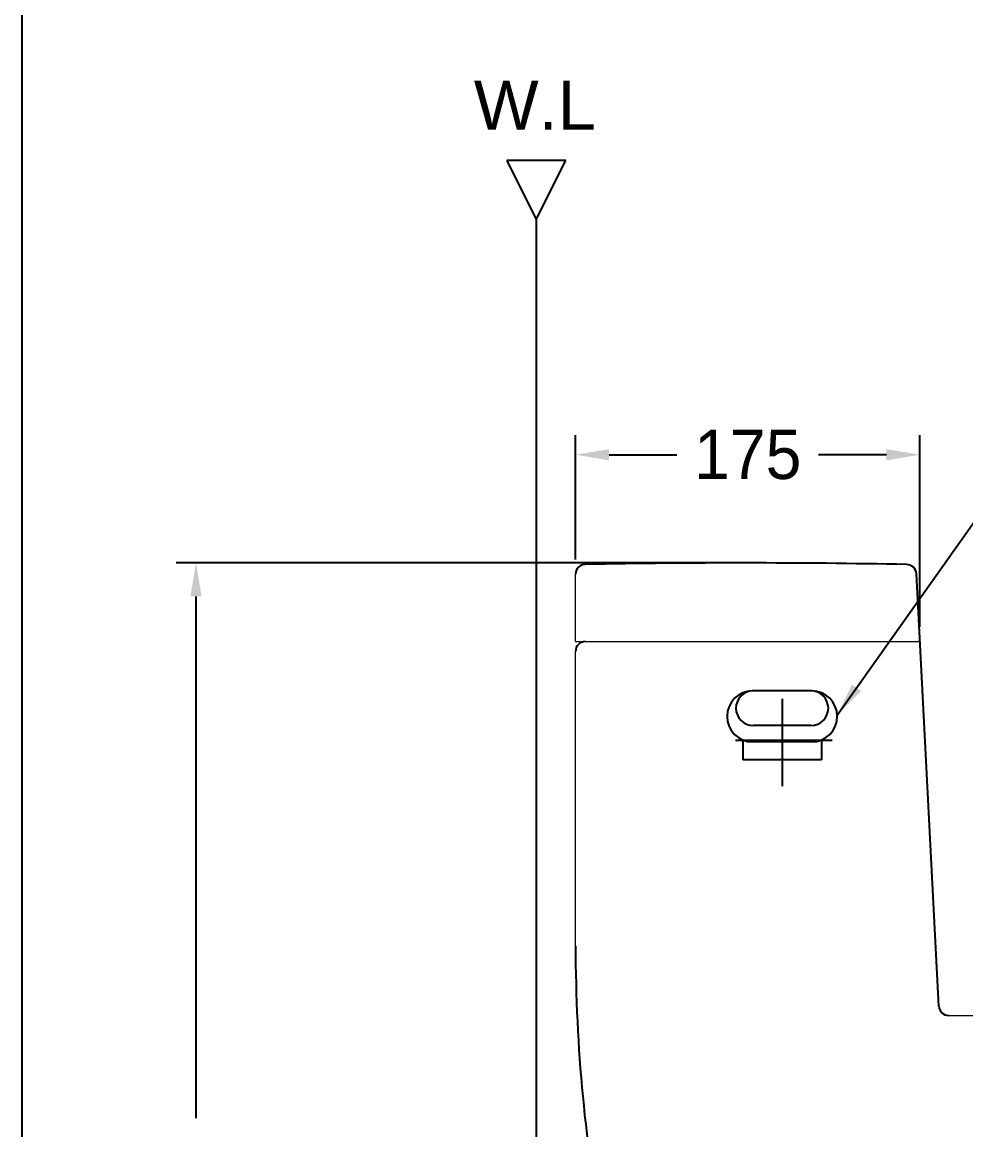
# Model space of a CAD drawing. Header units: millimetres. Extents: x 0 to 1800, y -67 to 2530.
# Drawn here: x 0 to 480, y 557 to 1120 of the extents above; entities that cross this region are included whole.
import ezdxf
from ezdxf.lldxf.tags import DXFTag

# ---------------------------------------------------------------- set-up
doc = ezdxf.new("R2010")
doc.units = ezdxf.units.MM
for name, color, linetype in [('TEXT', 7, 'Continuous'), ('내부선 및 부속', 4, 'Continuous'), ('도각라인', 255, 'Continuous'), ('외형선', 3, 'Continuous'), ('중심선', 1, 'DASHED'), ('치수선', 7, 'Continuous')]:
    doc.layers.add(name, color=color, linetype=linetype)
doc.styles.add('____', font='')
doc.styles.add('타이틀', font='H2GTRM.TTF', dxfattribs={"height": 25})
doc.styles.get('____').set_extended_font_data('굴림')
tags = doc.linetypes.add('DASHDOT', pattern=[70, 31, -13, 13, -13]).pattern_tags.tags
tags[10:11] = [DXFTag(74, 4), DXFTag(75, 0), DXFTag(340, '0'), DXFTag(46, 0.0), DXFTag(50, 0.0), DXFTag(44, 0.0), DXFTag(45, 0.0)]
tags[8:9] = [DXFTag(74, 4), DXFTag(75, 0), DXFTag(340, '0'), DXFTag(46, 0.0), DXFTag(50, 0.0), DXFTag(44, 0.0), DXFTag(45, 0.0)]
tags[6:7] = [DXFTag(74, 4), DXFTag(75, 0), DXFTag(340, '0'), DXFTag(46, 0.0), DXFTag(50, 0.0), DXFTag(44, 0.0), DXFTag(45, 0.0)]
tags[4:5] = [DXFTag(74, 4), DXFTag(75, 0), DXFTag(340, '0'), DXFTag(46, 0.0), DXFTag(50, 0.0), DXFTag(44, 0.0), DXFTag(45, 0.0)]
tags = doc.linetypes.add('DASHED', pattern=[25.72, 12.86, -12.86]).pattern_tags.tags
tags[6:7] = [DXFTag(74, 4), DXFTag(75, 0), DXFTag(340, '0'), DXFTag(46, 0.0), DXFTag(50, 0.0), DXFTag(44, 0.0), DXFTag(45, 0.0)]
tags[4:5] = [DXFTag(74, 4), DXFTag(75, 0), DXFTag(340, '0'), DXFTag(46, 0.0), DXFTag(50, 0.0), DXFTag(44, 0.0), DXFTag(45, 0.0)]
doc.dimstyles.new('MSADIM', dxfattribs={"dimtxt": 33, "dimasz": 17, "dimexe": 10, "dimexo": 7.5, "dimgap": 10, "dimtad": 0, "dimtih": 1, "dimtoh": 1, "dimdec": 0, "dimzin": 1, "dimdsep": 46, "dimtxsty": '____', "dimcen": 11.25, "dimadec": 0, "dimazin": 0, "dimtfac": 1, "dimtdec": 0, "dimtix": 1, "dimtmove": 0, "dimatfit": 3, "dimfxl": 1, "dimtolj": 1, "dimtzin": 1, "dimarcsym": 0})

# ---------------------------------------------------------------- blocks, each defined once
blk = doc.blocks.new('*D9')
at = {"layer": '치수선', "color": 0, "linetype": 'Continuous', "lineweight": -2, "transparency": 16777216}
for p, q in [((281.24, 847.25), (281.24, 910.56)), ((456.24, 813.06), (456.24, 910.56)), ((298.24, 900.56), (332.79, 900.56)), ((439.24, 900.56), (404.69, 900.56))]:
    blk.add_line(p, q, dxfattribs=at)
at = {"layer": '치수선', "color": 0, "linetype": 'Continuous', "transparency": 16777216}
for points in [[(298.24, 903.39), (298.24, 897.72), (281.24, 900.56)], [(439.24, 903.39), (439.24, 897.72), (456.24, 900.56)]]:
    blk.add_solid(points, dxfattribs=at)
at = {"layer": '치수선', "color": 0, "linetype": 'Continuous', "transparency": 16777216, "insert": (368.74, 900.56), "char_height": 25, "attachment_point": 5, "style": '____'}
blk.add_mtext('\\A1;175', dxfattribs=at)
blk = doc.blocks.new('*D10')
at = {"layer": '치수선', "color": 0, "linetype": 'Continuous', "lineweight": -2, "transparency": 16777216}
for p, q in [((360.35, 845.56), (78.34, 845.56)), ((88.34, 828.56), (88.34, 563.4)), ((88.34, 252.56), (88.34, 517.71)), ((253.74, 235.56), (78.34, 235.56))]:
    blk.add_line(p, q, dxfattribs=at)
at = {"layer": '치수선', "color": 0, "linetype": 'Continuous', "transparency": 16777216}
for points in [[(85.5, 828.56), (91.17, 828.56), (88.34, 845.56)], [(85.5, 252.56), (91.17, 252.56), (88.34, 235.56)]]:
    blk.add_solid(points, dxfattribs=at)
at = {"layer": '치수선', "color": 0, "linetype": 'Continuous', "transparency": 16777216, "insert": (88.34, 540.56), "char_height": 25, "attachment_point": 5, "style": '____'}
blk.add_mtext('\\A1;610', dxfattribs=at)

msp = doc.modelspace()

# ---------------------------------------------------------------- linework, layer by layer
at = {"layer": '내부선 및 부속', "lineweight": 18}
msp.add_line((281.24, 805.56), (456.24, 805.56), dxfattribs=at)
at = {"layer": '내부선 및 부속', "linetype": 'Continuous'}
for p, q in [((401.24, 780.56), (371.24, 780.56)), ((400.89, 762.92), (371.59, 762.92)), ((366.24, 755.56), (366.24, 745.56)), ((401.24, 754.56), (371.24, 754.56)), ((406.24, 755.56), (406.24, 745.56)), ((406.24, 745.56), (366.24, 745.56))]:
    msp.add_line(p, q, dxfattribs=at)
for centre, radius, start, end in [((371.24, 767.56), 13, 90, 270), ((371.59, 771.74), 8.82, 90, 270), ((400.89, 771.74), 8.82, 270, 90), ((401.24, 767.56), 13, 270, 90)]:
    msp.add_arc(centre, radius, start, end, dxfattribs=at)
at = {"layer": '도각라인', "color": 7}
msp.add_line((0, 0), (0, 2530), dxfattribs=at)
at = {"layer": '외형선', "linetype": 'Continuous'}
for p, q in [((276.24, 1050.1), (246.24, 1050.1)), ((246.24, 1050.1), (261.24, 1020.1)), ((261.24, 1020.1), (276.24, 1050.1)), ((261.24, 1020.1), (261.24, 235.56))]:
    msp.add_line(p, q, dxfattribs=at)
at = {"layer": '외형선', "lineweight": 18}
for p, q in [((281.24, 805.56), (281.24, 839.84)), ((281.24, 805.56), (281.24, 839.75)), ((281.24, 805.56), (286.24, 805.56)), ((281.24, 650.81), (281.24, 800.56)), ((470.86, 615.56), (971.24, 615.56))]:
    msp.add_line(p, q, dxfattribs=at)
at = {"layer": '외형선'}
msp.add_line((465.86, 620.3), (454.44, 840.04), dxfattribs=at)
for centre, radius, start, end in [((286.24, 839.84), 5, 91.0198, 180), ((366.24, -3654.44), 4500, 88.93924, 91.01978), ((449.45, 839.79), 5, 2.9744, 88.9392), ((286.24, 800.56), 5, 90, 180), ((1081.24, 650.81), 800, 180, 190.9632), ((470.86, 620.56), 5, 182.9744, 270)]:
    msp.add_arc(centre, radius, start, end, dxfattribs=at)
at = {"layer": '중심선', "linetype": 'DASHDOT'}
for p, q in [((386.24, 776.49), (386.24, 732.17)), ((362.56, 755.56), (411.58, 755.56))]:
    msp.add_line(p, q, dxfattribs=at)

# ---------------------------------------------------------------- texts
at = {"layer": 'TEXT', "insert": (229.53, 1090.72), "char_height": 25, "width": 248.9925, "attachment_point": 1, "line_spacing_factor": 0.963855, "style": '타이틀'}
msp.add_mtext('\\fArial;W.L', dxfattribs=at)

# ---------------------------------------------------------------- dimensions: what is measured, and where the dimension line sits
at = {"layer": '치수선', "linetype": 'Continuous'}
dim = msp.add_linear_dim(base=(456.24, 900.56), p1=(281.24, 839.75), p2=(456.24, 805.56), dimstyle='MSADIM', override={"dimtxt": 25}, dxfattribs=at)
dim.commit()
dim.dimension.update_dxf_attribs({"geometry": '*D9', "text_midpoint": (368.74, 900.56)})
dim = msp.add_linear_dim(base=(88.34, 845.56), p1=(261.24, 235.56), p2=(367.85, 845.56), angle=90, dimstyle='MSADIM', override={"dimtxt": 25}, dxfattribs=at)
dim.commit()
dim.dimension.update_dxf_attribs({"geometry": '*D10', "text_midpoint": (88.34, 540.56)})

# ---------------------------------------------------------------- leaders
at = {"layer": '치수선', "linetype": 'Continuous', "annotation_type": 0, "has_hookline": 1, "hookline_direction": 0}
msp.add_leader([(414.19, 768.18), (507.97, 900.56), (524.97, 900.56)], dimstyle='MSADIM', override={"dimtxt": 25}, dxfattribs=at)

doc.saveas('drawing.dxf')
